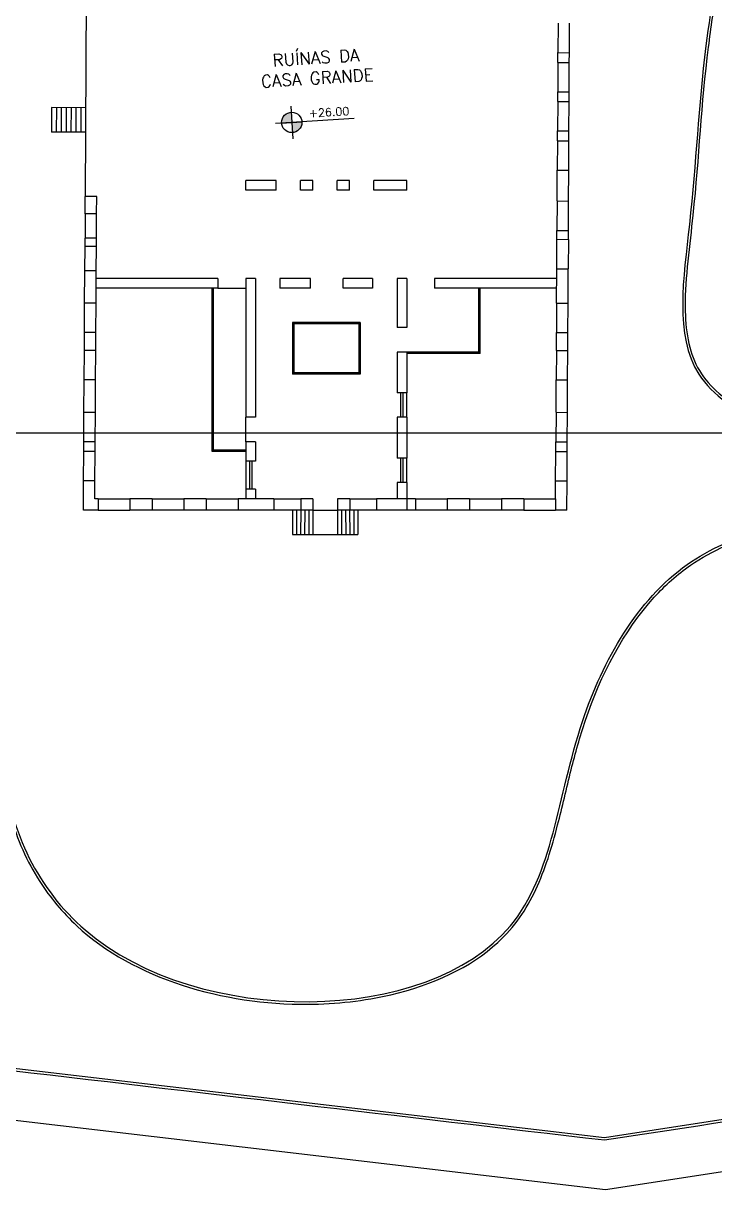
# Model space of a CAD drawing. Header units: millimetres. Extents: x 55520 to 96084, y -58491 to -49645.
# Drawn here: x 60536.8 to 60579.2, y -58113.2 to -58041.7 of the extents above; entities that cross this region are included whole.
import ezdxf
from ezdxf.enums import TextEntityAlignment as Align

# ---------------------------------------------------------------- set-up
doc = ezdxf.new("R2010")
doc.units = ezdxf.units.MM
for name, color, linetype in [('Alvenaria Corte', 30, 'Continuous'), ('Alvenaria Vista', 40, 'Continuous'), ('ARQ-COTAS', 1, 'Continuous'), ('ARQ-SÍMBOLOS', 2, 'Continuous'), ('ARQ-TEXTO2', 2, 'Continuous'), ('ARQ-TEXTO3', 3, 'Continuous'), ('Cinza', 9, 'Continuous'), ('Edificações', 6, 'Continuous'), ('Limite Terreno', 20, 'Continuous')]:
    doc.layers.add(name, color=color, linetype=linetype)
doc.layers.add('Intervenções', color=1, linetype='Continuous', true_color=0xff0000)
doc.styles.add('ROMANS', font='romans.shx')

# ---------------------------------------------------------------- blocks, each defined once
blk = doc.blocks.new('Nível_Planta')
at = {"layer": 'ARQ-SÍMBOLOS', "ltscale": 0.1}
h = blk.add_hatch(color=1, dxfattribs=at)
h.dxf.hatch_style = 1
h.paths.add_polyline_path([(-0.25, 0), (0, 0), (0, 0.25, 0.414214)])
h.paths.add_polyline_path([(0.25, 0), (0, 0), (0, -0.25, 0.414214)])
at = {"layer": 'ARQ-SÍMBOLOS', "color": 1}
for p, q in [((0, 0.4), (0, -0.4)), ((1.535, 0), (-0.4, 0))]:
    blk.add_line(p, q, dxfattribs=at)
at = {"layer": 'ARQ-SÍMBOLOS', "color": 1, "ltscale": 0.1}
blk.add_line((-0.25, 0), (0.25, 0), dxfattribs=at)
at = {"layer": 'ARQ-SÍMBOLOS', "color": 1}
blk.add_circle((0, 0), 0.25, dxfattribs=at)
at = {"layer": 'ARQ-TEXTO2', "style": 'ROMANS'}
blk.add_attdef('NIVEL-ACABADO', text='', height=0.2, dxfattribs=at).set_placement((0.432, 0.034), align=Align.BOTTOM_LEFT)

msp = doc.modelspace()

# ---------------------------------------------------------------- linework, layer by layer
at = {"layer": 'Alvenaria Corte'}
for p, q in [((60569.622, -58044.111), (60569.625, -58043.511)), ((60569.625, -58043.511), (60570.325, -58043.515)), ((60570.322, -58044.115), (60570.325, -58043.515)), ((60569.622, -58044.111), (60570.322, -58044.115)), ((60569.609, -58046.511), (60569.613, -58045.911)), ((60569.609, -58046.511), (60570.309, -58046.515)), ((60569.613, -58045.911), (60570.313, -58045.915)), ((60570.309, -58046.515), (60570.313, -58045.915)), ((60569.597, -58048.911), (60569.6, -58048.311)), ((60569.6, -58048.311), (60570.3, -58048.315)), ((60570.297, -58048.915), (60570.3, -58048.315)), ((60569.597, -58048.911), (60570.297, -58048.915)), ((60569.577, -58052.611), (60569.587, -58050.711)), ((60569.587, -58050.711), (60570.287, -58050.715)), ((60570.277, -58052.615), (60570.287, -58050.715)), ((60552.343, -58051.356), (60550.473, -58051.356)), ((60550.473, -58051.956), (60550.473, -58051.356)), ((60552.343, -58051.956), (60552.343, -58051.356)), ((60554.593, -58051.356), (60553.843, -58051.356)), ((60553.843, -58051.956), (60553.843, -58051.356)), ((60554.593, -58051.956), (60554.593, -58051.356)), ((60556.843, -58051.356), (60556.093, -58051.356)), ((60556.093, -58051.956), (60556.093, -58051.356)), ((60556.843, -58051.956), (60556.843, -58051.356)), ((60560.358, -58051.356), (60558.343, -58051.356)), ((60558.343, -58051.956), (60558.343, -58051.356)), ((60560.358, -58051.956), (60560.358, -58051.356)), ((60552.343, -58051.956), (60550.473, -58051.956)), ((60554.593, -58051.956), (60553.843, -58051.956)), ((60556.843, -58051.956), (60556.093, -58051.956)), ((60560.358, -58051.956), (60558.343, -58051.956)), ((60540.632, -58053.394), (60540.638, -58052.341)), ((60541.338, -58052.344), (60540.638, -58052.341)), ((60541.332, -58053.394), (60541.338, -58052.344)), ((60569.577, -58052.611), (60570.277, -58052.615)), ((60541.332, -58053.394), (60540.632, -58053.394)), ((60569.564, -58054.961), (60569.567, -58054.411)), ((60569.567, -58054.411), (60570.267, -58054.415)), ((60570.264, -58054.965), (60570.267, -58054.415)), ((60540.619, -58055.394), (60540.622, -58054.894)), ((60541.322, -58054.894), (60540.622, -58054.894)), ((60541.319, -58055.394), (60541.322, -58054.894)), ((60569.564, -58054.961), (60570.264, -58054.965)), ((60541.319, -58055.394), (60540.619, -58055.394)), ((60540.598, -58058.874), (60540.61, -58056.894)), ((60541.31, -58056.894), (60540.61, -58056.894)), ((60541.298, -58058.874), (60541.31, -58056.894)), ((60569.544, -58058.871), (60569.555, -58056.761)), ((60569.555, -58056.761), (60570.255, -58056.765)), ((60570.244, -58058.875), (60570.255, -58056.765)), ((60548.773, -58057.956), (60541.292, -58057.956)), ((60548.773, -58057.356), (60541.295, -58057.356)), ((60548.773, -58057.356), (60548.773, -58057.956)), ((60551.073, -58057.356), (60550.473, -58057.356)), ((60550.473, -58057.356), (60550.473, -58065.874)), ((60551.073, -58057.356), (60551.073, -58065.874)), ((60554.456, -58057.356), (60552.573, -58057.356)), ((60552.573, -58057.356), (60552.573, -58057.956)), ((60554.456, -58057.956), (60552.573, -58057.956)), ((60554.456, -58057.956), (60554.456, -58057.356)), ((60556.456, -58057.956), (60556.456, -58057.356)), ((60558.258, -58057.356), (60556.456, -58057.356)), ((60558.258, -58057.956), (60556.456, -58057.956)), ((60558.258, -58057.356), (60558.258, -58057.956)), ((60560.358, -58057.356), (60559.758, -58057.356)), ((60559.758, -58057.356), (60559.758, -58060.374)), ((60560.358, -58057.356), (60560.358, -58060.374)), ((60569.552, -58057.356), (60562.058, -58057.356)), ((60562.058, -58057.356), (60562.058, -58057.956)), ((60569.548, -58057.956), (60562.058, -58057.956)), ((60541.298, -58058.874), (60540.598, -58058.874)), ((60569.544, -58058.871), (60570.244, -58058.875)), ((60540.58, -58061.774), (60540.587, -58060.674)), ((60541.287, -58060.674), (60540.587, -58060.674)), ((60541.28, -58061.774), (60541.287, -58060.674)), ((60560.358, -58060.374), (60559.758, -58060.374)), ((60569.528, -58061.771), (60569.534, -58060.671)), ((60569.534, -58060.671), (60570.234, -58060.675)), ((60570.228, -58061.775), (60570.234, -58060.675)), ((60541.28, -58061.774), (60540.58, -58061.774)), ((60560.358, -58061.874), (60559.758, -58061.874)), ((60559.758, -58061.874), (60559.758, -58064.374)), ((60560.358, -58061.874), (60560.358, -58064.374)), ((60569.528, -58061.771), (60570.228, -58061.775)), ((60540.557, -58065.574), (60540.569, -58063.574)), ((60541.269, -58063.574), (60540.569, -58063.574)), ((60541.256, -58065.574), (60541.269, -58063.574)), ((60569.508, -58065.571), (60569.519, -58063.571)), ((60569.519, -58063.571), (60570.219, -58063.574)), ((60570.208, -58065.574), (60570.219, -58063.574)), ((60560.358, -58064.374), (60559.758, -58064.374)), ((60559.983, -58065.874), (60559.983, -58064.374)), ((60560.133, -58065.874), (60560.133, -58064.374)), ((60541.256, -58065.574), (60540.557, -58065.574)), ((60551.073, -58065.874), (60550.473, -58065.874)), ((60560.358, -58065.874), (60559.758, -58065.874)), ((60559.758, -58065.874), (60559.758, -58068.374)), ((60560.358, -58065.874), (60560.358, -58068.374)), ((60569.508, -58065.571), (60570.208, -58065.574)), ((60540.542, -58067.974), (60540.546, -58067.374)), ((60541.241, -58067.974), (60540.542, -58067.974)), ((60541.245, -58067.374), (60540.546, -58067.374)), ((60541.241, -58067.974), (60541.245, -58067.374)), ((60551.073, -58067.374), (60550.473, -58067.374)), ((60550.473, -58067.374), (60550.473, -58068.574)), ((60551.073, -58067.374), (60551.073, -58068.574)), ((60569.495, -58067.971), (60569.498, -58067.371)), ((60569.495, -58067.971), (60570.195, -58067.974)), ((60569.498, -58067.371), (60570.198, -58067.374)), ((60570.195, -58067.974), (60570.198, -58067.374)), ((60551.073, -58068.574), (60550.473, -58068.574)), ((60550.698, -58068.574), (60550.698, -58070.274)), ((60550.848, -58068.574), (60550.848, -58070.274)), ((60560.358, -58068.374), (60559.758, -58068.374)), ((60559.983, -58069.874), (60559.983, -58068.374)), ((60560.133, -58069.874), (60560.133, -58068.374)), ((60540.52, -58071.574), (60540.531, -58069.774)), ((60541.23, -58069.774), (60540.531, -58069.774)), ((60541.223, -58070.874), (60541.23, -58069.774)), ((60560.358, -58069.874), (60559.758, -58069.874)), ((60559.758, -58069.874), (60559.758, -58070.874)), ((60560.358, -58069.874), (60560.358, -58070.874)), ((60569.48, -58070.874), (60569.485, -58069.771)), ((60569.485, -58069.771), (60570.185, -58069.774)), ((60570.176, -58071.574), (60570.185, -58069.774)), ((60540.523, -58070.874), (60540.52, -58070.874)), ((60541.42, -58070.874), (60541.223, -58070.874)), ((60541.42, -58070.874), (60541.42, -58071.574)), ((60544.74, -58070.874), (60543.37, -58070.874)), ((60543.37, -58070.874), (60543.37, -58071.574)), ((60544.74, -58070.874), (60544.74, -58071.574)), ((60548.06, -58070.874), (60546.69, -58070.874)), ((60546.69, -58070.874), (60546.69, -58071.574)), ((60548.06, -58070.874), (60548.06, -58071.574)), ((60552.2, -58070.874), (60550.01, -58070.874)), ((60550.01, -58070.874), (60550.01, -58071.574)), ((60551.073, -58070.274), (60550.473, -58070.274)), ((60550.473, -58070.274), (60550.473, -58070.874)), ((60551.073, -58070.274), (60551.073, -58070.874)), ((60552.2, -58070.874), (60552.2, -58071.574)), ((60554.601, -58070.874), (60553.85, -58070.874)), ((60553.85, -58070.874), (60553.85, -58071.574)), ((60554.601, -58070.874), (60554.598, -58071.574)), ((60556.102, -58070.874), (60556.098, -58071.574)), ((60556.852, -58070.874), (60556.102, -58070.874)), ((60556.852, -58070.874), (60556.852, -58071.574)), ((60560.89, -58070.874), (60558.502, -58070.874)), ((60558.502, -58070.874), (60558.502, -58071.574)), ((60560.89, -58070.874), (60560.89, -58071.574)), ((60564.21, -58070.874), (60562.84, -58070.874)), ((60562.84, -58070.874), (60562.84, -58071.574)), ((60564.21, -58070.874), (60564.21, -58071.574)), ((60567.53, -58070.874), (60566.16, -58070.874)), ((60566.16, -58070.874), (60566.16, -58071.574)), ((60567.53, -58070.874), (60567.53, -58071.574)), ((60569.48, -58070.874), (60569.48, -58071.574)), ((60541.42, -58071.574), (60540.52, -58071.574)), ((60544.74, -58071.574), (60543.37, -58071.574)), ((60548.06, -58071.574), (60546.69, -58071.574)), ((60552.2, -58071.574), (60550.01, -58071.574)), ((60554.598, -58071.574), (60553.85, -58071.574)), ((60556.852, -58071.574), (60556.098, -58071.574)), ((60560.89, -58071.574), (60558.502, -58071.574)), ((60564.21, -58071.574), (60562.84, -58071.574)), ((60567.53, -58071.574), (60566.16, -58071.574)), ((60570.176, -58071.574), (60569.48, -58071.574))]:
    msp.add_line(p, q, dxfattribs=at)
at = {"layer": 'Alvenaria Vista', "color": 1}
for p, q in [((60540.707, -58036.352), (60540.638, -58052.341)), ((60548.773, -58057.956), (60550.473, -58057.956)), ((60564.768, -58061.874), (60564.768, -58057.956)), ((60557.423, -58060.146), (60553.423, -58060.146)), ((60553.423, -58060.146), (60553.423, -58063.146)), ((60557.423, -58060.146), (60557.423, -58063.146)), ((60564.768, -58061.874), (60560.358, -58061.874)), ((60557.423, -58063.146), (60553.423, -58063.146)), ((60560.358, -58065.874), (60560.358, -58064.374)), ((60550.473, -58067.374), (60550.473, -58065.874)), ((60550.473, -58068.574), (60550.473, -58070.274)), ((60560.358, -58069.874), (60560.358, -58068.374))]:
    msp.add_line(p, q, dxfattribs=at)
at = {"layer": 'Alvenaria Vista'}
for p, q in [((60569.635, -58041.711), (60569.625, -58043.511)), ((60570.325, -58043.515), (60570.335, -58041.715)), ((60569.622, -58044.111), (60569.613, -58045.911)), ((60570.313, -58045.915), (60570.322, -58044.115)), ((60569.609, -58046.511), (60569.6, -58048.311)), ((60570.3, -58048.315), (60570.309, -58046.515)), ((60538.562, -58046.88), (60538.554, -58048.38)), ((60540.662, -58046.892), (60538.562, -58046.88)), ((60538.862, -58046.882), (60538.854, -58048.382)), ((60539.162, -58046.884), (60539.154, -58048.384)), ((60539.462, -58046.885), (60539.454, -58048.385)), ((60539.762, -58046.887), (60539.754, -58048.387)), ((60540.062, -58046.888), (60540.054, -58048.388)), ((60540.362, -58046.89), (60540.354, -58048.39)), ((60540.654, -58048.392), (60538.554, -58048.38)), ((60569.597, -58048.911), (60569.587, -58050.711)), ((60570.287, -58050.715), (60570.297, -58048.915)), ((60569.577, -58052.611), (60569.567, -58054.411)), ((60570.267, -58054.415), (60570.277, -58052.615)), ((60540.632, -58053.394), (60540.622, -58054.894)), ((60541.322, -58054.894), (60541.332, -58053.394)), ((60569.555, -58056.761), (60569.564, -58054.961)), ((60570.264, -58054.965), (60570.255, -58056.765)), ((60540.61, -58056.894), (60540.619, -58055.394)), ((60541.31, -58056.894), (60541.319, -58055.394)), ((60540.587, -58060.674), (60540.598, -58058.874)), ((60541.287, -58060.675), (60541.298, -58058.874)), ((60569.544, -58058.871), (60569.534, -58060.671)), ((60570.234, -58060.675), (60570.244, -58058.875)), ((60540.569, -58063.574), (60540.58, -58061.774)), ((60541.268, -58063.574), (60541.28, -58061.774)), ((60569.528, -58061.771), (60569.519, -58063.571)), ((60570.219, -58063.574), (60570.228, -58061.775)), ((60540.546, -58067.374), (60540.557, -58065.574)), ((60541.245, -58067.374), (60541.256, -58065.574)), ((60569.508, -58065.571), (60569.498, -58067.371)), ((60570.198, -58067.374), (60570.208, -58065.574)), ((60540.531, -58069.774), (60540.542, -58067.974)), ((60541.23, -58069.774), (60541.241, -58067.974)), ((60569.485, -58069.771), (60569.495, -58067.971)), ((60570.185, -58069.774), (60570.195, -58067.974)), ((60541.42, -58070.874), (60543.37, -58070.874)), ((60544.74, -58070.874), (60546.69, -58070.874)), ((60548.06, -58070.874), (60550.01, -58070.874)), ((60552.2, -58070.874), (60553.85, -58070.874)), ((60556.852, -58070.874), (60558.502, -58070.874)), ((60560.89, -58070.874), (60562.84, -58070.874)), ((60564.21, -58070.874), (60566.16, -58070.874)), ((60567.53, -58070.874), (60569.48, -58070.874)), ((60541.42, -58071.574), (60543.37, -58071.574)), ((60546.69, -58071.574), (60544.74, -58071.574)), ((60550.01, -58071.574), (60548.06, -58071.574)), ((60553.85, -58071.574), (60552.2, -58071.574)), ((60553.348, -58071.574), (60553.34, -58073.074)), ((60553.598, -58071.574), (60553.59, -58073.074)), ((60553.848, -58071.574), (60553.84, -58073.074)), ((60554.098, -58071.574), (60554.09, -58073.074)), ((60554.348, -58071.573), (60554.34, -58073.074)), ((60554.598, -58071.574), (60554.59, -58073.074)), ((60554.598, -58071.574), (60556.098, -58071.574)), ((60556.106, -58071.574), (60556.098, -58073.074)), ((60556.348, -58071.574), (60556.356, -58073.074)), ((60556.598, -58071.574), (60556.606, -58073.074)), ((60556.848, -58071.574), (60556.856, -58073.074)), ((60558.502, -58071.574), (60556.852, -58071.574)), ((60557.098, -58071.574), (60557.106, -58073.074)), ((60557.348, -58071.574), (60557.356, -58073.074)), ((60562.84, -58071.574), (60560.89, -58071.574)), ((60566.16, -58071.574), (60564.21, -58071.574)), ((60567.53, -58071.574), (60569.48, -58071.574)), ((60553.34, -58073.074), (60557.356, -58073.074))]:
    msp.add_line(p, q, dxfattribs=at)
msp.add_open_spline([(60790.775, -58051.458), (60728.185, -58069.485), (60665.595, -58087.512), (60603.005, -58105.539), (60592.83, -58107.098), (60582.655, -58108.658), (60572.481, -58110.217), (60559.972, -58108.75), (60547.464, -58107.282), (60534.956, -58105.815), (60526.601, -58098.662), (60518.246, -58091.509), (60509.892, -58084.356), (60506.602, -58027.451), (60503.313, -57970.545), (60500.024, -57913.639), (60498.305, -57894.366), (60496.586, -57875.093), (60494.868, -57855.821)], degree=3, knots=[20.322416, 20.322416, 20.322416, 20.322416, 21.305376, 21.305376, 21.305376, 22.305376, 22.305376, 22.305376, 23.305376, 23.305376, 23.305376, 24.305376, 24.305376, 24.305376, 25.305376, 25.305376, 25.305376, 25.593369, 25.593369, 25.593369, 25.593369], dxfattribs=at)
at = {"layer": 'ARQ-COTAS'}
msp.add_lwpolyline([(60732.383, -58063.355), (60732.383, -58066.847), (60500.248, -58066.847), (60500.248, -58063.355)], dxfattribs=at)
at = {"layer": 'Cinza'}
msp.add_lwpolyline([(60581.951, -58098.148), (60581.895, -58108.622), (60572.478, -58110.066), (60535.019, -58105.671), (60510.038, -58084.284), (60508.985, -58066.069)], dxfattribs=at)
for points, knots in [([(60582.811, -58001.223), (60578.913, -58001.565), (60572.786, -58002.104), (60566.108, -58011.601), (60571.955, -58021.368), (60581.292, -58029.333), (60578.361, -58042.459), (60578.027, -58052.974), (60576.426, -58062.904), (60580.612, -58065.476), (60582.271, -58066.311)], [0, 0, 0, 0, 11.083991, 17.426146, 31.802342, 39.514525, 54.071181, 65.075007, 74.264099, 79.435321, 79.435321, 79.435321, 79.435321]), ([(60582.776, -58001.376), (60582.348, -58001.414), (60581.919, -58001.452), (60580.608, -58001.576), (60579.73, -58001.67), (60577.155, -58002.054), (60575.516, -58002.443), (60573.408, -58003.443), (60572.8, -58003.804), (60571.095, -58005.107), (60570.11, -58006.274), (60569.137, -58008.139), (60568.899, -58008.744), (60568.276, -58011.135), (60568.471, -58012.988), (60569.722, -58016.648), (60570.778, -58018.452), (60572.552, -58020.821), (60573.114, -58021.501), (60574.846, -58023.442), (60576.074, -58024.593), (60577.557, -58026.338), (60577.968, -58026.877), (60578.611, -58027.917), (60578.86, -58028.41), (60579.262, -58029.442), (60579.417, -58029.981), (60579.77, -58031.648), (60579.854, -58032.829), (60579.825, -58035.84), (60579.6, -58037.713), (60579.173, -58040.784), (60578.989, -58041.998), (60578.395, -58046.708), (60578.275, -58049.872), (60577.807, -58054.39), (60577.686, -58055.343), (60577.491, -58057.246), (60577.418, -58058.196), (60577.431, -58059.81), (60577.484, -58060.49), (60577.73, -58061.734), (60577.916, -58062.301), (60578.473, -58063.348), (60578.861, -58063.822), (60579.805, -58064.682), (60580.358, -58065.069), (60581.398, -58065.69), (60581.862, -58065.937), (60582.338, -58066.177)], [0.045134, 0.045134, 0.045134, 0.045134, 1.264257, 1.264257, 3.792772, 3.792772, 8.8498, 8.8498, 11.053605, 11.053605, 15.461214, 15.461214, 17.458397, 17.458397, 23.257917, 23.257917, 29.057437, 29.057437, 31.512365, 31.512365, 36.42222, 36.42222, 38.540833, 38.540833, 40.28934, 40.28934, 42.037847, 42.037847, 45.534861, 45.534861, 50.691379, 50.691379, 54.119792, 54.119792, 64.500717, 64.500717, 67.149564, 67.149564, 69.798411, 69.798411, 71.85844, 71.85844, 73.825345, 73.825345, 75.883751, 75.883751, 77.942156, 77.942156, 79.435321, 79.435321, 79.435321, 79.435321]), ([(60534.802, -58042.752), (60533.2, -58046.296), (60530.184, -58052.965), (60527.021, -58065.928), (60537.093, -58075.671), (60534.555, -58088.189), (60541.822, -58103.375), (60568.868, -58103.073), (60569.781, -58085.334), (60575.45, -58075.393), (60580.533, -58073.256), (60582.237, -58072.771)], [0, 0, 0, 0, 11.822697, 22.247732, 37.209918, 47.366529, 58.926006, 86.865782, 101.305181, 112.987703, 118.30361, 118.30361, 118.30361, 118.30361]), ([(60534.593, -58042.851), (60534.35, -58043.388), (60534.108, -58043.924), (60533.336, -58045.644), (60532.811, -58046.834), (60531.803, -58049.229), (60531.319, -58050.434), (60530.548, -58052.523), (60530.245, -58053.393), (60529.677, -58055.164), (60529.415, -58056.064), (60528.763, -58058.779), (60528.506, -58060.61), (60528.659, -58063.084), (60528.759, -58063.772), (60529.091, -58065.122), (60529.318, -58065.782), (60530.13, -58067.733), (60530.843, -58068.992), (60532.154, -58071.204), (60532.742, -58072.162), (60533.723, -58073.919), (60534.133, -58074.716), (60534.746, -58076.175), (60534.973, -58076.833), (60535.465, -58078.837), (60535.531, -58080.228), (60535.506, -58083.061), (60535.417, -58084.501), (60535.452, -58086.678), (60535.497, -58087.424), (60535.697, -58088.897), (60535.848, -58089.623), (60536.452, -58091.753), (60537.054, -58093.107), (60538.485, -58095.333), (60539.243, -58096.247), (60541.874, -58098.689), (60544.115, -58099.901), (60549.022, -58101.499), (60551.688, -58101.888), (60556.041, -58101.859), (60557.76, -58101.665), (60561.955, -58100.688), (60564.26, -58099.619), (60566.445, -58097.617), (60566.89, -58097.114), (60567.657, -58096.03), (60567.984, -58095.45), (60568.839, -58093.622), (60569.244, -58092.282), (60569.89, -58089.78), (60570.148, -58088.641), (60570.693, -58086.481), (60570.972, -58085.463), (60572.247, -58081.697), (60573.642, -58078.988), (60576.208, -58076.169), (60576.948, -58075.506), (60579.1, -58074.023), (60580.632, -58073.384), (60582.278, -58072.916)], [0.179196, 0.179196, 0.179196, 0.179196, 1.967682, 1.967682, 5.903047, 5.903047, 9.78019, 9.78019, 12.470278, 12.470278, 15.160367, 15.160367, 20.540544, 20.540544, 22.649892, 22.649892, 24.75924, 24.75924, 28.977937, 28.977937, 32.235646, 32.235646, 34.920342, 34.920342, 37.08046, 37.08046, 41.400698, 41.400698, 45.720935, 45.720935, 47.982895, 47.982895, 50.244855, 50.244855, 54.768774, 54.768774, 58.377255, 58.377255, 65.594217, 65.594217, 72.811179, 72.811179, 77.647248, 77.647248, 85.402099, 85.402099, 87.713974, 87.713974, 90.025848, 90.025848, 94.649597, 94.649597, 98.26741, 98.26741, 101.430674, 101.430674, 110.04619, 110.04619, 113.135572, 113.135572, 118.30361, 118.30361, 118.30361, 118.30361])]:
    msp.add_open_spline(points, degree=3, knots=knots, dxfattribs=at)
at = {"layer": 'Edificações'}
for p, q in [((60551.073, -58070.874), (60550.473, -58070.874)), ((60560.358, -58070.874), (60560.358, -58071.574))]:
    msp.add_line(p, q, dxfattribs=at)
at = {"layer": 'Intervenções'}
for p, q in [((60548.393, -58057.956), (60548.393, -58067.954)), ((60548.423, -58057.956), (60548.423, -58067.924)), ((60548.473, -58057.956), (60548.473, -58067.874)), ((60548.393, -58067.954), (60550.473, -58067.954)), ((60548.423, -58067.924), (60550.473, -58067.924)), ((60548.473, -58067.874), (60550.473, -58067.874))]:
    msp.add_line(p, q, dxfattribs=at)
at = {"layer": 'Intervenções', "color": 1}
for p, q in [((60564.818, -58061.924), (60564.818, -58057.956)), ((60564.848, -58061.954), (60564.848, -58057.956)), ((60557.503, -58060.066), (60553.343, -58060.066)), ((60553.343, -58060.066), (60553.343, -58063.226)), ((60557.473, -58060.096), (60553.373, -58060.096)), ((60553.373, -58060.096), (60553.373, -58063.196)), ((60557.473, -58060.096), (60557.473, -58063.196)), ((60557.503, -58060.066), (60557.503, -58063.226)), ((60564.818, -58061.924), (60560.358, -58061.924)), ((60564.848, -58061.954), (60560.358, -58061.954)), ((60557.503, -58063.226), (60553.343, -58063.226)), ((60557.473, -58063.196), (60553.373, -58063.196))]:
    msp.add_line(p, q, dxfattribs=at)
at = {"layer": 'Limite Terreno'}
msp.add_lwpolyline([(60790.965, -58054.525), (60603.65, -58108.475), (60572.534, -58113.244), (60533.699, -58108.688), (60506.97, -58085.805), (60497.032, -57913.859), (60491.872, -57856.007)], dxfattribs=at)

# ---------------------------------------------------------------- block references
at = {"layer": 'ARQ-SÍMBOLOS', "xscale": 2.5, "yscale": 2.5, "zscale": 2.5, "rotation": 3.550099373272442}
msp.add_blockref('Nível_Planta', (60553.299, -58047.791), dxfattribs=at).add_auto_attribs({'NIVEL-ACABADO': '+26.00'})

# ---------------------------------------------------------------- texts
at = {"layer": 'ARQ-TEXTO3', "color": 14, "insert": (60554.824, -58044.446), "char_height": 0.75, "width": 8.65165, "attachment_point": 5, "rotation": 3.5501, "style": 'ROMANS'}
msp.add_mtext('RUÍNAS DA\\PCASA GRANDE', dxfattribs=at)

doc.saveas('drawing.dxf')
